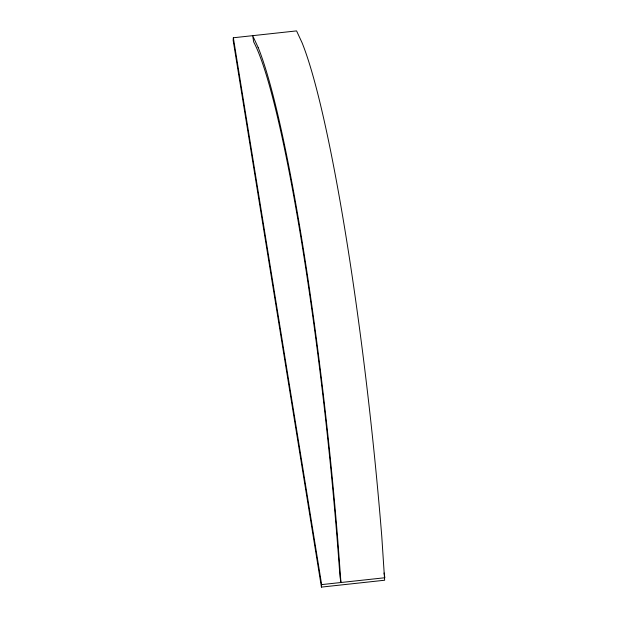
<?xml version="1.0" encoding="UTF-8"?>
<svg xmlns="http://www.w3.org/2000/svg" width="618" height="618" viewBox="0 0 618 618"><rect width="100%" height="100%" fill="white"/><g stroke="black" fill="none" stroke-linecap="round" stroke-linejoin="round"><path stroke-width="0.93" d="M233.349 37.768L233.148 40.255L321.43 587.1L384.651 580.232L381.793 536.656A411.65 41.167 83.8 0 0 302.04 42.681L296.57 30.9L233.349 37.768L321.638 584.605L321.43 587.1M321.638 584.605L384.852 577.745L384.087 572.986M258.139 47.447L252.669 35.666L253.681 41.931A406.327 40.641 83.8 0 1 339.939 576.246L340.951 582.511L337.891 541.422A411.65 41.167 83.8 0 0 258.139 47.447"/></g></svg>
